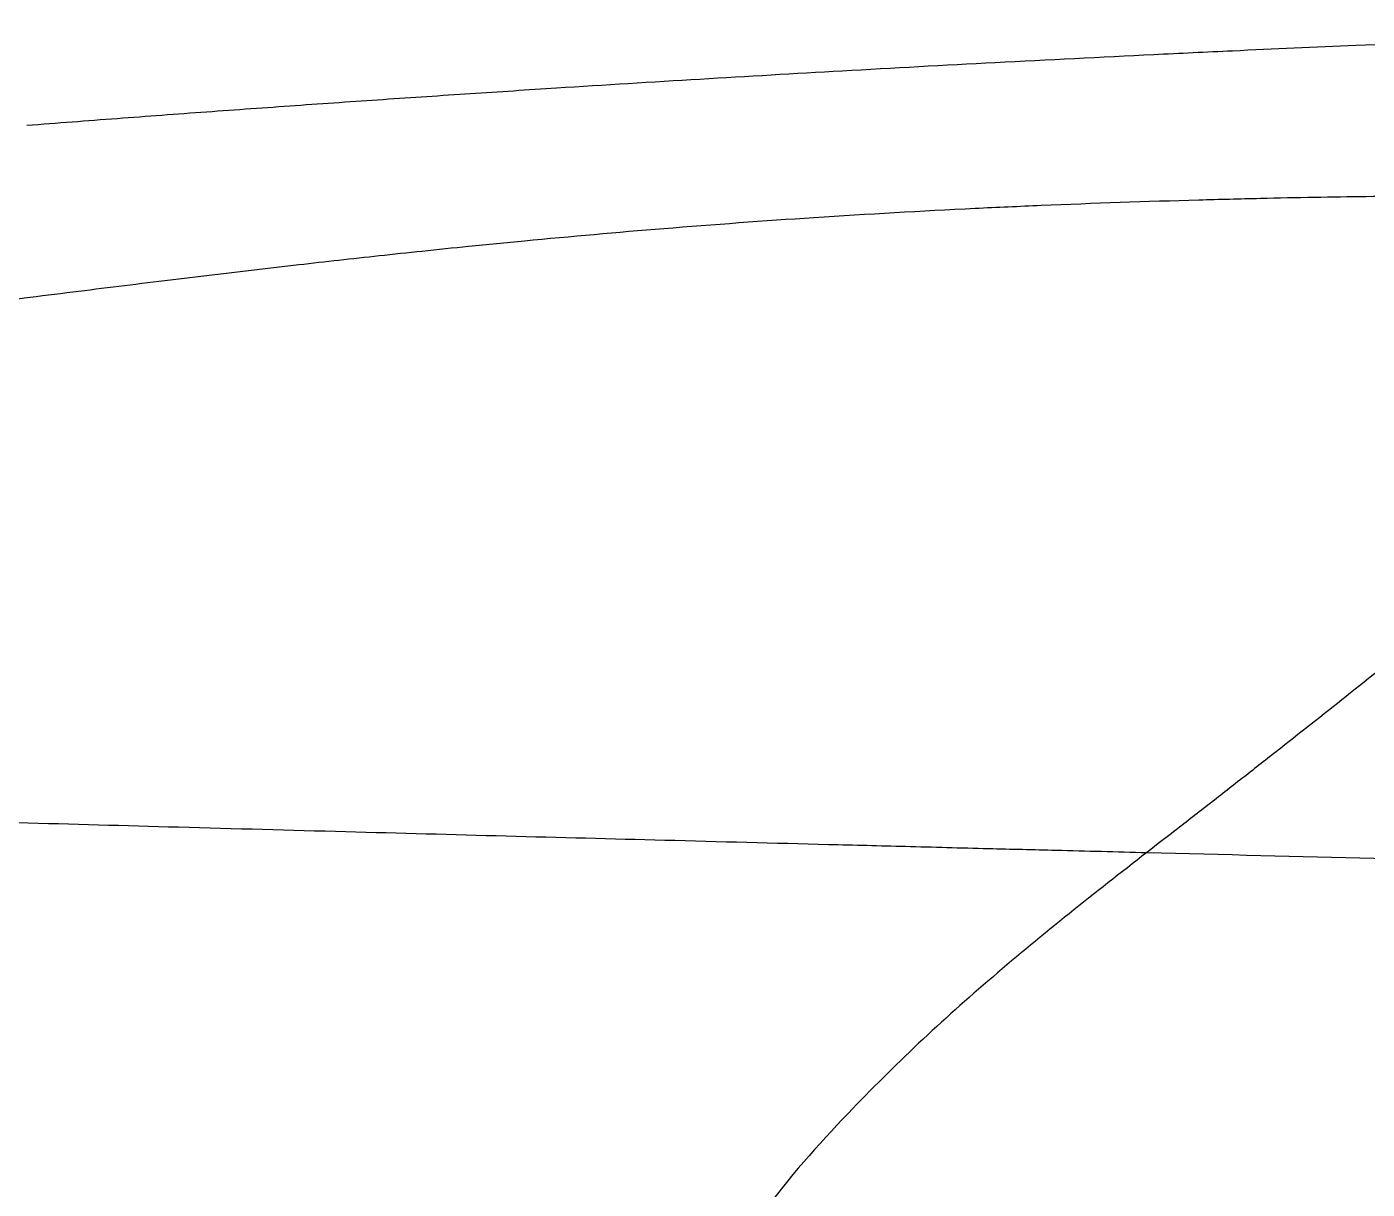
# Model space of a CAD drawing. Extents: x 526 to 610, y 679 to 808.
# Drawn here: x 574.728 to 577.841, y 742.259 to 744.959 of the extents above; entities that cross this region are included whole.
import ezdxf

# ---------------------------------------------------------------- set-up
doc = ezdxf.new("R2010")
doc.units = 0
doc.header["$MEASUREMENT"] = 0
doc.layers.add('1', color=4, linetype='Continuous')

# ---------------------------------------------------------------- blocks, each defined once
blk = doc.blocks.new('JETSETTER LX')
at = {"layer": '1', "color": 3, "linetype": 'Continuous', "lineweight": 25}
for points, knots in [([(48.6013, 47.8529), (48.6363, 47.8556), (48.7062, 47.861), (48.8108, 47.8689), (48.9149, 47.8766), (49.0185, 47.8842), (49.1217, 47.8916), (49.2244, 47.8989), (49.3267, 47.9061), (49.4285, 47.9131), (49.5299, 47.9199), (49.6308, 47.9266), (49.7313, 47.9332), (49.9093, 47.9447), (50.1639, 47.9604), (50.5035, 47.9802), (50.8548, 47.9993), (51.1568, 48.0145), (51.4358, 48.0278), (51.711, 48.0399), (51.9793, 48.0506), (52.2042, 48.0591), (52.3717, 48.065), (52.5466, 48.0708), (52.7317, 48.0764), (52.8558, 48.0798), (52.9183, 48.0816)], [0, 0, 0, 0, 0.0238572, 0.0476333, 0.0713284, 0.0949425, 0.1184756, 0.1419278, 0.1652991, 0.1885894, 0.2117987, 0.2349271, 0.2579744, 0.2809407, 0.3575209, 0.433726, 0.5160642, 0.6015222, 0.6441371, 0.7109685, 0.7941909, 0.8324388, 0.8692171, 0.9121998, 0.9557942, 1, 1, 1, 1]), ([(44.3934, 46.9396), (44.4165, 46.9421), (44.4625, 46.9472), (44.5315, 46.9549), (44.6006, 46.9626), (44.6696, 46.9704), (44.7386, 46.9782), (44.8076, 46.9861), (44.8766, 46.994), (45.0148, 47.0099), (45.2214, 47.034), (45.6027, 47.0791), (46.0577, 47.1341), (46.4929, 47.1876), (46.8046, 47.2262), (47.0637, 47.2585), (47.3469, 47.2941), (47.6215, 47.3284), (47.8518, 47.3572), (48.0548, 47.383), (48.2657, 47.41), (48.4844, 47.4378), (48.7038, 47.4655), (48.9542, 47.4965), (49.1912, 47.5247), (49.3904, 47.547), (49.5219, 47.5612), (49.6345, 47.5728), (49.8216, 47.5911), (50.089, 47.6148), (50.438, 47.6403), (50.7301, 47.657), (51.0281, 47.6704), (51.2489, 47.6779), (51.4601, 47.6833), (51.5898, 47.686), (51.7141, 47.6879), (51.8522, 47.6894), (52.0075, 47.6906), (52.1795, 47.6912), (52.3544, 47.691), (52.5278, 47.69), (52.6952, 47.6886), (52.8037, 47.6874), (52.8567, 47.6868)], [0, 0, 0, 0, 0.007792, 0.015586, 0.023383, 0.031182, 0.038984, 0.046788, 0.054595, 0.062404, 0.093771, 0.124909, 0.192614, 0.249996, 0.275575, 0.301177, 0.340533, 0.374993, 0.398022, 0.422043, 0.44705, 0.473037, 0.499996, 0.525389, 0.562498, 0.584737, 0.596635, 0.609523, 0.624997, 0.663541, 0.705199, 0.749997, 0.76844, 0.812498, 0.829752, 0.844959, 0.85956, 0.874999, 0.89531, 0.91632, 0.938027, 0.959641, 0.9803, 1, 1, 1, 1]), ([(52.5043, 47.2562), (52.4994, 47.2513), (52.4895, 47.2413), (52.4746, 47.2264), (52.4594, 47.2114), (52.4439, 47.1963), (52.4283, 47.1811), (52.4125, 47.1658), (52.3964, 47.1505), (52.3802, 47.135), (52.3637, 47.1195), (52.3262, 47.0845), (52.2655, 47.029), (52.1826, 46.9553), (52.0973, 46.8815), (52.0135, 46.8104), (51.9278, 46.739), (51.8155, 46.6469), (51.6759, 46.5346), (51.5396, 46.4269), (51.4328, 46.3431), (51.3531, 46.281), (51.2764, 46.2213), (51.2258, 46.1821), (51.2022, 46.1638)], [0, 0, 0, 0, 0.0123092, 0.0246915, 0.0371496, 0.0496859, 0.0623028, 0.0750027, 0.087788, 0.1006611, 0.1136244, 0.1266801, 0.1888147, 0.2540496, 0.3159468, 0.3817625, 0.4431745, 0.5092281, 0.6356688, 0.7602654, 0.8215779, 0.8820578, 0.9448014, 1, 1, 1, 1]), ([(44.0085, 46.3748), (44.0302, 46.374), (44.0748, 46.3725), (44.1436, 46.3702), (44.2158, 46.3678), (44.2915, 46.3653), (44.3707, 46.3627), (44.4535, 46.3599), (44.5487, 46.3568), (44.6651, 46.3529), (44.8124, 46.3481), (44.95, 46.3436), (45.1364, 46.3376), (45.3466, 46.3308), (45.7077, 46.3193), (46.1543, 46.3052), (46.6934, 46.2886), (47.1351, 46.2753), (47.4741, 46.2653), (47.7858, 46.2561), (48.1548, 46.2455), (48.567, 46.2338), (48.9618, 46.2228), (49.3395, 46.2125), (49.7156, 46.2023), (50.0891, 46.1925), (50.3969, 46.1844), (50.6467, 46.178), (50.8228, 46.1734), (51.0098, 46.1687), (51.1321, 46.1656), (51.2022, 46.1638)], [0, 0, 0, 0, 0.0083777, 0.0172077, 0.0264905, 0.036227, 0.0464181, 0.0570648, 0.0681683, 0.0831675, 0.1020591, 0.1251458, 0.1364329, 0.1743658, 0.2068078, 0.2773025, 0.3495883, 0.4207542, 0.455054, 0.4876064, 0.548666, 0.6083259, 0.6615631, 0.7179878, 0.7728725, 0.8280096, 0.8857576, 0.9131112, 0.9428551, 0.9672206, 1, 1, 1, 1]), ([(51.2022, 46.1638), (51.1418, 46.1167), (51.0205, 46.0221), (50.8433, 45.8756), (50.671, 45.7226), (50.4901, 45.542), (50.3323, 45.3666), (50.2458, 45.2314), (50.2153, 45.1837)], [0, 0, 0, 0, 0.16476, 0.330593, 0.496454, 0.661544, 0.88061, 1, 1, 1, 1]), ([(51.2022, 46.1638), (51.3789, 46.1593), (51.5546, 46.1549), (51.9043, 46.1461), (52.0784, 46.1417), (52.4278, 46.133), (52.6032, 46.1286), (52.9566, 46.1197), (53.1346, 46.1153), (53.4035, 46.1085), (53.4935, 46.1062), (53.674, 46.1016), (53.7646, 46.0993), (53.9464, 46.0947), (54.0378, 46.0924), (54.2222, 46.0876), (54.3152, 46.0852), (54.5973, 46.0779), (54.7895, 46.0729), (55.1821, 46.0625), (55.3825, 46.0571), (55.5857, 46.0515)], [0, 0, 0, 0, 0.125, 0.125, 0.25, 0.25, 0.375, 0.375, 0.5, 0.5, 0.5625, 0.5625, 0.625, 0.625, 0.6875, 0.6875, 0.75, 0.75, 0.875, 0.875, 1, 1, 1, 1])]:
    blk.add_open_spline(points, degree=3, knots=knots, dxfattribs=at)

msp = doc.modelspace()

# ---------------------------------------------------------------- block references
at = {"layer": '1'}
msp.add_blockref('JETSETTER LX', (526.127, 696.8772), dxfattribs=at)

doc.saveas('drawing.dxf')
